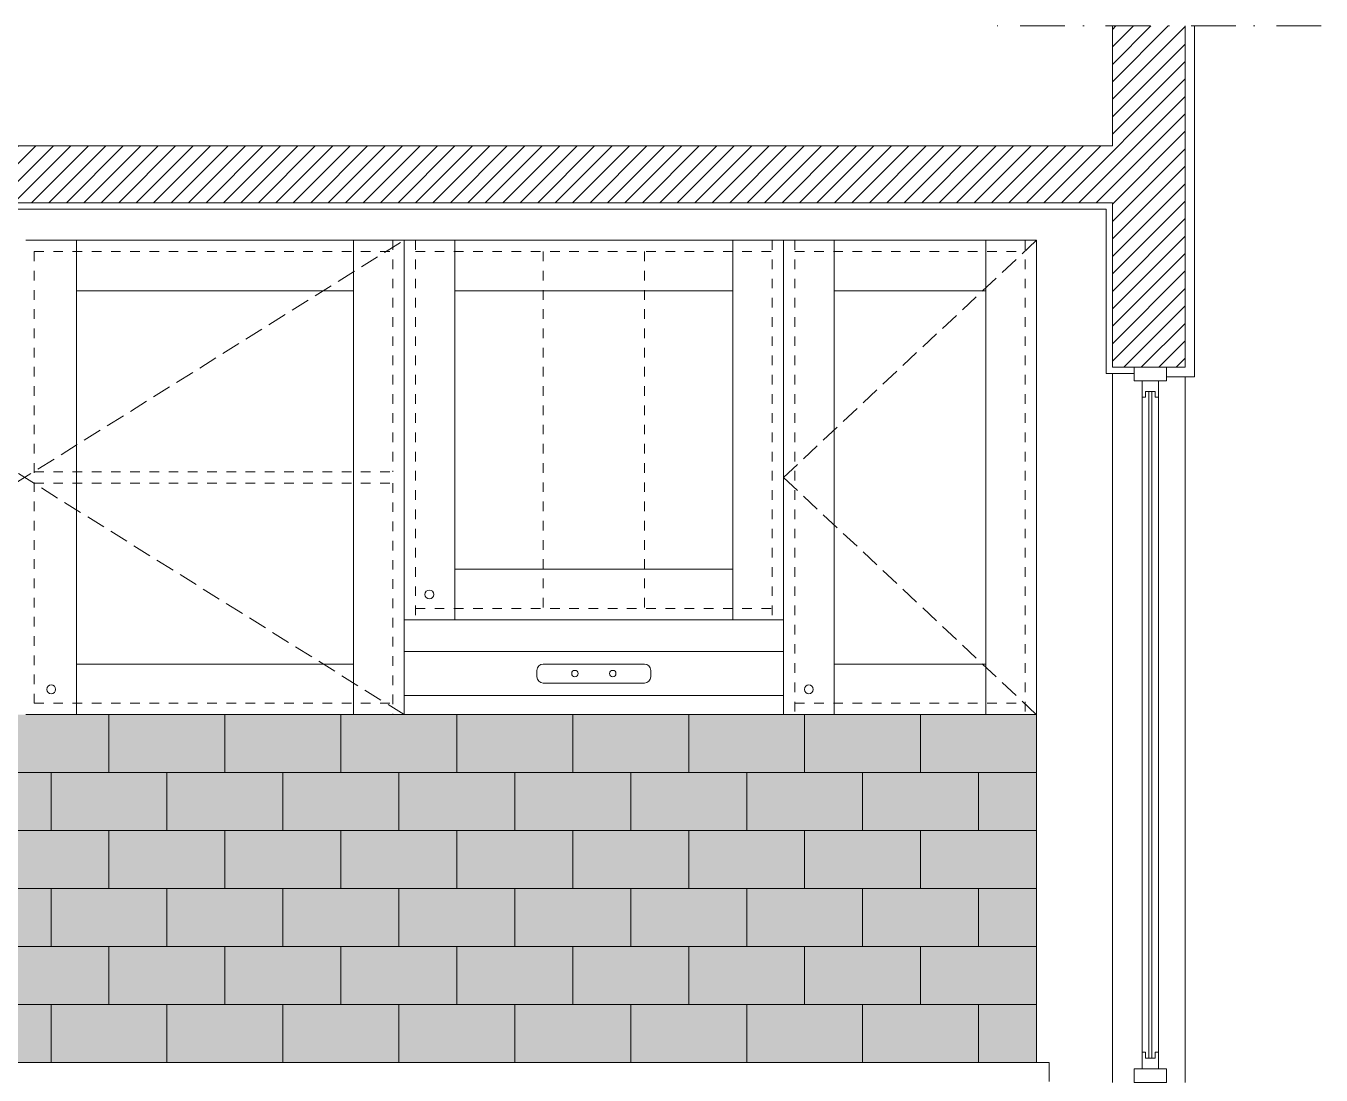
# Model space of a CAD drawing. Header units: centimetres. Extents: x -16179 to 12840, y -10704 to 3856.
# Drawn here: x 123.2 to 328, y 1366.7 to 1532.5 of the extents above; entities that cross this region are included whole.
import ezdxf

# ---------------------------------------------------------------- set-up
doc = ezdxf.new("R2010")
doc.units = ezdxf.units.CM
doc.header["$MEASUREMENT"] = 0
for name, pattern in [('Linee Nascoste', [0.0718, 0.05, -0.0218]), ('Punto e Tratto', [0.134056, 0.070556, -0.035278, 0, -0.028222]), ('Tratteggio', [0.032, 0.016, -0.016])]:
    doc.linetypes.add(name, pattern=pattern)
for name, color, linetype, lineweight in [('A-ELEV-MBE1_Num_Penna__7_Num_Penna__7_Num_Penna__7_Num_Penna__7_Num_Penna__7_Num_Penna__7_Num_Penna__7_Num_Penna__7_Num_Penna__7_Num_Penna__2', 2, 'Continuous', 18), ('A-ELEV-MBE1_Num_Penna__7_Num_Penna__7_Num_Penna__7_Num_Penna__7_Num_Penna__7_Num_Penna__7_Num_Penna__7_Num_Penna__7_Num_Penna__7_Num_Penna__7_Num_Penna__255', 255, 'Continuous', 18), ('A-FURN_Num_Penna__8_Num_Penna__8_Num_Penna__8_Num_Penna__8_Num_Penna__8_Num_Penna__8_Num_Penna__8_Num_Penna__8_Num_Penna__8_Num_Penna__6', 6, 'Continuous', 18), ('A-FURN_Num_Penna__8_Num_Penna__8_Num_Penna__8_Num_Penna__8_Num_Penna__8_Num_Penna__8_Num_Penna__8_Num_Penna__8_Num_Penna__8_Num_Penna__8', 8, 'Continuous', 18), ('A-GLAZ-FULL_Num_Penna__4_Num_Penna__4_Num_Penna__4_Num_Penna__4_Num_Penna__4_Num_Penna__4_Num_Penna__4_Num_Penna__4_Num_Penna__4_Num_Penna__4', 4, 'Continuous', 18), ('A-SECT-PATT_Num_Penna__5_Num_Penna__5_Num_Penna__5_Num_Penna__5_Num_Penna__5_Num_Penna__5_Num_Penna__5_Num_Penna__5_Num_Penna__5_Num_Penna__5_Num_Penna__5_Num_Penna__5_Num_Penna__5_Num_Penna__5', 5, 'Continuous', 18), ('A-SECT-PATT_Num_Penna__6_Num_Penna__6_Num_Penna__6', 6, 'Continuous', 18), ('A-SECT-PATT_Num_Penna__6_Num_Penna__6_Num_Penna__6_Num_Penna__6_Num_Penna__6_Num_Penna__6_Num_Penna__6_Num_Penna__6_Num_Penna__5_Num_Penna__5_Num_Penna__5_Num_Penna__5_Num_Penna__5_Num_Penna__5', 5, 'Continuous', 18), ('A-SECT-PATT_Num_Penna__6_Num_Penna__6_Num_Penna__6_Num_Penna__6_Num_Penna__6_Num_Penna__6_Num_Penna__6_Num_Penna__6_Num_Penna__6_Num_Penna__5_Num_Penna__5_Num_Penna__5_Num_Penna__5_Num_Penna__5', 5, 'Continuous', 18), ('A-SECT-PATT_Num_Penna__6_Num_Penna__6_Num_Penna__6_Num_Penna__6_Num_Penna__6_Num_Penna__6_Num_Penna__6_Num_Penna__6_Num_Penna__6_Num_Penna__6_Num_Penna__6_Num_Penna__6', 6, 'Continuous', 18), ('A-SECT-PATT_Num_Penna__6_Num_Penna__6_Num_Penna__6_Num_Penna__6_Num_Penna__6_Num_Penna__6_Num_Penna__6_Num_Penna__6_Num_Penna__6_Num_Penna__6_Num_Penna__6_Num_Penna__6_Num_Penna__6_Num_Penna__254', 254, 'Continuous', 18), ('A-SECT-PATT_Num_Penna__6_Num_Penna__6_Num_Penna__6_Num_Penna__6_Num_Penna__6_Num_Penna__6_Num_Penna__6_Num_Penna__6_Num_Penna__6_Num_Penna__6_Num_Penna__6_Num_Penna__6_Num_Penna__6_Num_Penna__6', 6, 'Continuous', 18), ('AA - montanti_Num_Penna__7_Num_Penna__7_Num_Penna__7_Num_Penna__7_Num_Penna__7_Num_Penna__7_Num_Penna__7_Num_Penna__7_Num_Penna__7_Num_Penna__7', 7, 'Continuous', 18), ('IKE120015-t1_Num_Penna__251_Num_Penna__251_Num_Penna__251_Num_Penna__251_Num_Penna__251_Num_Penna__251_Num_Penna__251_Num_Penna__251_Num_Penna__251_Num_Penna__251_Num_Penna__253', 253, 'Continuous', 18), ('IKE120015-t1_Num_Penna__251_Num_Penna__251_Num_Penna__251_Num_Penna__251_Num_Penna__251_Num_Penna__251_Num_Penna__251_Num_Penna__251_Num_Penna__251_Num_Penna__251_Num_Penna__254', 254, 'Continuous', 18), ('IKE120015-t1_Num_Penna__251_Num_Penna__251_Num_Penna__251_Num_Penna__251_Num_Penna__251_Num_Penna__251_Num_Penna__251_Num_Penna__251_Num_Penna__251_Num_Penna__251_Num_Penna__255', 255, 'Continuous', 18), ('IKE120015-t1_Num_Penna__251_Num_Penna__251_Num_Penna__251_Num_Penna__251_Num_Penna__251_Num_Penna__251_Num_Penna__251_Num_Penna__251_Num_Penna__251_Num_Penna__251_Num_Penna__4', 4, 'Continuous', 18), ('IKE120015-t1_Num_Penna__251_Num_Penna__251_Num_Penna__251_Num_Penna__251_Num_Penna__251_Num_Penna__251_Num_Penna__251_Num_Penna__251_Num_Penna__251_Num_Penna__251_Num_Penna__5', 5, 'Continuous', 18), ('PDF11_Text_Num_Penna__253', 253, 'Continuous', 18), ('PDF16_Geometry_Num_Penna__6_Num_Penna__6_Num_Penna__6_Num_Penna__6_Num_Penna__6_Num_Penna__6_Num_Penna__6_Num_Penna__6_Num_Penna__6_Num_Penna__6_Num_Penna__6_Num_Penna__6_Num_Penna__6_Num_Penna__254', 254, 'Continuous', 18), ('PDF16_Geometry_Num_Penna__6_Num_Penna__6_Num_Penna__6_Num_Penna__6_Num_Penna__6_Num_Penna__6_Num_Penna__6_Num_Penna__6_Num_Penna__6_Num_Penna__6_Num_Penna__6_Num_Penna__6_Num_Penna__6_Num_Penna__6', 6, 'Continuous', 18)]:
    doc.layers.add(name, color=color, linetype=linetype, lineweight=lineweight)

msp = doc.modelspace()

# ---------------------------------------------------------------- hatches: boundary and pattern name
at = {"layer": 'A-ELEV-MBE1_Num_Penna__7_Num_Penna__7_Num_Penna__7_Num_Penna__7_Num_Penna__7_Num_Penna__7_Num_Penna__7_Num_Penna__7_Num_Penna__7_Num_Penna__2', "linetype": 'Continuous', "lineweight": 18}
h = msp.add_hatch(dxfattribs=at)
h.set_pattern_fill('ANSI31', color=2, scale=100, style=0, pattern_type=2)
h.set_pattern_definition([(45, (-2311.6447, -28.4704), (-1.3801623, 1.3801623), [])])
h.paths.add_polyline_path([(-55.04, 1513.58), (-55.04, 1504.58), (294.96, 1504.58), (294.96, 1478.58), (306.46, 1478.58), (306.46, 1504.58), (306.46, 1513.58), (306.46, 1532.53), (294.96, 1532.53), (294.96, 1513.58)])
at = {"layer": 'A-FURN_Num_Penna__8_Num_Penna__8_Num_Penna__8_Num_Penna__8_Num_Penna__8_Num_Penna__8_Num_Penna__8_Num_Penna__8_Num_Penna__8_Num_Penna__6', "transparency": 33554687}
h = msp.add_hatch(color=256, dxfattribs=at)
h.dxf.hatch_style = 1
h.set_gradient(color1=(192, 192, 192), rotation=128, tint=1, name='CYLINDER')
h.paths.add_polyline_path([(81.29, 1423.65), (62.96, 1423.65), (62.96, 1414.48), (81.29, 1414.48)])
h.paths.add_polyline_path([(99.63, 1423.65), (81.29, 1423.65), (81.29, 1414.48), (99.63, 1414.48)])
h.paths.add_polyline_path([(90.46, 1414.48), (72.13, 1414.48), (72.13, 1405.32), (90.46, 1405.32)])
h.paths.add_polyline_path([(72.13, 1414.48), (62.96, 1414.48), (62.96, 1405.32), (72.13, 1405.32)])
h.paths.add_polyline_path([(81.29, 1405.32), (62.96, 1405.32), (62.96, 1396.15), (81.29, 1396.15)])
h.paths.add_polyline_path([(99.63, 1405.32), (81.29, 1405.32), (81.29, 1396.15), (99.63, 1396.15)])
h.paths.add_polyline_path([(108.79, 1414.48), (90.46, 1414.48), (90.46, 1405.32), (108.79, 1405.32)])
h.paths.add_polyline_path([(117.96, 1423.65), (99.63, 1423.65), (99.63, 1414.48), (117.96, 1414.48)])
h.paths.add_polyline_path([(127.13, 1414.48), (108.79, 1414.48), (108.79, 1405.32), (127.13, 1405.32)])
h.paths.add_polyline_path([(117.96, 1405.32), (99.63, 1405.32), (99.63, 1396.15), (117.96, 1396.15)])
h.paths.add_polyline_path([(136.29, 1423.65), (123.16, 1423.65), (122.76, 1423.65), (117.96, 1423.65), (117.96, 1414.48), (136.29, 1414.48)])
h.paths.add_polyline_path([(145.46, 1414.48), (127.13, 1414.48), (127.13, 1405.32), (145.46, 1405.32)])
h.paths.add_polyline_path([(136.29, 1405.32), (117.96, 1405.32), (117.96, 1396.15), (136.29, 1396.15)])
h.paths.add_polyline_path([(72.13, 1396.15), (62.96, 1396.15), (62.96, 1386.98), (72.13, 1386.98)])
h.paths.add_polyline_path([(90.46, 1396.15), (72.13, 1396.15), (72.13, 1386.98), (90.46, 1386.98)])
h.paths.add_polyline_path([(108.79, 1396.15), (90.46, 1396.15), (90.46, 1386.98), (108.79, 1386.98)])
h.paths.add_polyline_path([(127.13, 1396.15), (108.79, 1396.15), (108.79, 1386.98), (127.13, 1386.98)])
h.paths.add_polyline_path([(117.96, 1386.98), (99.63, 1386.98), (99.63, 1377.82), (117.96, 1377.82)])
h.paths.add_polyline_path([(81.29, 1386.98), (62.96, 1386.98), (62.96, 1377.82), (81.29, 1377.82)])
h.paths.add_polyline_path([(72.13, 1377.82), (62.96, 1377.82), (62.96, 1368.65), (70.46, 1368.65), (70.46, 1368.85, -0.414214), (70.76, 1369.15), (72.13, 1369.15)])
h.paths.add_polyline_path([(90.46, 1377.82), (72.13, 1377.82), (72.13, 1369.15), (90.46, 1369.15)])
h.paths.add_polyline_path([(91.96, 1383.59), (91.96, 1384.24), (91.96, 1384.32, -0.263053), (92.09, 1384.58), (93.83, 1384.58, -0.233567), (93.95, 1384.36), (93.95, 1384.24), (93.95, 1383.59, -0.09339), (95.78, 1382.11), (95.78, 1380.51), (95, 1380.51), (95, 1377.82), (99.63, 1377.82), (99.63, 1386.98), (81.29, 1386.98), (81.29, 1377.82), (90.95, 1377.82), (90.95, 1380.51), (90.17, 1380.51), (90.17, 1382.1, -0.085626)])
h.paths.add_polyline_path([(108.79, 1377.82), (95, 1377.82), (95, 1369.65), (95.44, 1369.65), (95.44, 1369.15), (108.79, 1369.15)])
h.paths.add_polyline_path([(127.13, 1377.82), (108.79, 1377.82), (108.79, 1369.15), (115.16, 1369.15, -0.414214), (115.46, 1368.85), (115.46, 1368.65), (127.13, 1368.65)])
h.paths.add_polyline_path([(136.29, 1386.98), (117.96, 1386.98), (117.96, 1377.82), (136.29, 1377.82)])
h.paths.add_polyline_path([(145.46, 1377.82), (127.13, 1377.82), (127.13, 1368.65), (145.46, 1368.65)])
h.paths.add_polyline_path([(154.63, 1386.98), (136.29, 1386.98), (136.29, 1377.82), (154.63, 1377.82)])
h.paths.add_polyline_path([(273.79, 1377.82), (255.46, 1377.82), (255.46, 1368.65), (273.79, 1368.65)])
h.paths.add_polyline_path([(282.96, 1377.82), (273.79, 1377.82), (273.79, 1368.65), (282.96, 1368.65)])
h.paths.add_polyline_path([(282.96, 1386.98), (264.63, 1386.98), (264.63, 1377.82), (282.96, 1377.82)])
h.paths.add_polyline_path([(282.96, 1396.15), (273.79, 1396.15), (273.79, 1386.98), (282.96, 1386.98)])
h.paths.add_polyline_path([(273.79, 1396.15), (255.46, 1396.15), (255.46, 1386.98), (273.79, 1386.98)])
h.paths.add_polyline_path([(282.96, 1405.32), (264.63, 1405.32), (264.63, 1396.15), (282.96, 1396.15)])
h.paths.add_polyline_path([(264.63, 1405.32), (246.29, 1405.32), (246.29, 1396.15), (264.63, 1396.15)])
h.paths.add_polyline_path([(273.79, 1414.48), (255.46, 1414.48), (255.46, 1405.32), (273.79, 1405.32)])
h.paths.add_polyline_path([(282.96, 1414.48), (273.79, 1414.48), (273.79, 1405.32), (282.96, 1405.32)])
h.paths.add_polyline_path([(282.96, 1423.65), (264.63, 1423.65), (264.63, 1414.48), (282.96, 1414.48)])
h.paths.add_polyline_path([(264.63, 1423.65), (246.29, 1423.65), (246.29, 1414.48), (264.63, 1414.48)])
h.paths.add_polyline_path([(145.46, 1396.15), (127.13, 1396.15), (127.13, 1386.98), (136.29, 1386.98), (145.46, 1386.98)])
h.paths.add_polyline_path([(163.79, 1396.15), (145.46, 1396.15), (145.46, 1386.98), (154.63, 1386.98), (163.79, 1386.98)])
h.paths.add_polyline_path([(172.96, 1386.98), (154.63, 1386.98), (154.63, 1377.82), (172.96, 1377.82)])
h.paths.add_polyline_path([(163.79, 1377.82), (145.46, 1377.82), (145.46, 1368.65), (163.79, 1368.65)])
h.paths.add_polyline_path([(182.13, 1377.82), (163.79, 1377.82), (163.79, 1368.65), (182.13, 1368.65)])
h.paths.add_polyline_path([(154.63, 1423.65), (136.29, 1423.65), (136.29, 1414.48), (145.46, 1414.48), (154.63, 1414.48)])
h.paths.add_polyline_path([(172.96, 1423.65), (154.63, 1423.65), (154.63, 1414.48), (172.96, 1414.48)])
h.paths.add_polyline_path([(163.79, 1414.48), (145.46, 1414.48), (145.46, 1405.32), (163.79, 1405.32)])
h.paths.add_polyline_path([(154.63, 1405.32), (136.29, 1405.32), (136.29, 1396.15), (154.63, 1396.15)])
h.paths.add_polyline_path([(172.96, 1405.32), (154.63, 1405.32), (154.63, 1396.15), (172.96, 1396.15)])
h.paths.add_polyline_path([(182.13, 1414.48), (163.79, 1414.48), (163.79, 1405.32), (182.13, 1405.32)])
h.paths.add_polyline_path([(191.29, 1423.65), (182.96, 1423.65), (172.96, 1423.65), (172.96, 1414.48), (191.29, 1414.48)])
h.paths.add_polyline_path([(200.46, 1414.48), (182.13, 1414.48), (182.13, 1405.32), (200.46, 1405.32)])
h.paths.add_polyline_path([(209.63, 1423.65), (191.29, 1423.65), (191.29, 1414.48), (209.63, 1414.48)])
h.paths.add_polyline_path([(218.79, 1414.48), (200.46, 1414.48), (200.46, 1405.32), (218.79, 1405.32)])
h.paths.add_polyline_path([(227.96, 1423.65), (209.63, 1423.65), (209.63, 1414.48), (227.96, 1414.48)])
h.paths.add_polyline_path([(237.13, 1414.48), (218.79, 1414.48), (218.79, 1405.32), (237.13, 1405.32)])
h.paths.add_polyline_path([(246.29, 1423.65), (242.96, 1423.65), (227.96, 1423.65), (227.96, 1414.48), (246.29, 1414.48)])
h.paths.add_polyline_path([(255.46, 1414.48), (237.13, 1414.48), (237.13, 1405.32), (255.46, 1405.32)])
h.paths.add_polyline_path([(209.63, 1405.32), (191.29, 1405.32), (191.29, 1396.15), (209.63, 1396.15)])
h.paths.add_polyline_path([(191.29, 1405.32), (172.96, 1405.32), (172.96, 1396.15), (191.29, 1396.15)])
h.paths.add_polyline_path([(182.13, 1396.15), (163.79, 1396.15), (163.79, 1386.98), (182.13, 1386.98)])
h.paths.add_polyline_path([(200.46, 1396.15), (182.13, 1396.15), (182.13, 1386.98), (200.46, 1386.98)])
h.paths.add_polyline_path([(218.79, 1396.15), (200.46, 1396.15), (200.46, 1386.98), (218.79, 1386.98)])
h.paths.add_polyline_path([(227.96, 1405.32), (209.63, 1405.32), (209.63, 1396.15), (227.96, 1396.15)])
h.paths.add_polyline_path([(246.29, 1405.32), (227.96, 1405.32), (227.96, 1396.15), (246.29, 1396.15)])
h.paths.add_polyline_path([(237.13, 1396.15), (218.79, 1396.15), (218.79, 1386.98), (237.13, 1386.98)])
h.paths.add_polyline_path([(255.46, 1396.15), (237.13, 1396.15), (237.13, 1386.98), (255.46, 1386.98)])
h.paths.add_polyline_path([(246.29, 1386.98), (227.96, 1386.98), (227.96, 1377.82), (246.29, 1377.82)])
h.paths.add_polyline_path([(264.63, 1386.98), (246.29, 1386.98), (246.29, 1377.82), (264.63, 1377.82)])
h.paths.add_polyline_path([(227.96, 1386.98), (209.63, 1386.98), (209.63, 1377.82), (227.96, 1377.82)])
h.paths.add_polyline_path([(209.63, 1386.98), (191.29, 1386.98), (191.29, 1377.82), (209.63, 1377.82)])
h.paths.add_polyline_path([(191.29, 1386.98), (172.96, 1386.98), (172.96, 1377.82), (191.29, 1377.82)])
h.paths.add_polyline_path([(200.46, 1377.82), (182.13, 1377.82), (182.13, 1368.65), (200.46, 1368.65)])
h.paths.add_polyline_path([(218.79, 1377.82), (200.46, 1377.82), (200.46, 1368.65), (218.79, 1368.65)])
h.paths.add_polyline_path([(237.13, 1377.82), (218.79, 1377.82), (218.79, 1368.65), (237.13, 1368.65)])
h.paths.add_polyline_path([(255.46, 1377.82), (237.13, 1377.82), (237.13, 1368.65), (242.96, 1368.65), (255.46, 1368.65)])

# ---------------------------------------------------------------- linework, layer by layer
at = {"layer": 'A-ELEV-MBE1_Num_Penna__7_Num_Penna__7_Num_Penna__7_Num_Penna__7_Num_Penna__7_Num_Penna__7_Num_Penna__7_Num_Penna__7_Num_Penna__7_Num_Penna__7_Num_Penna__255', "color": 255, "linetype": 'Continuous', "lineweight": 18, "flags": 128}
msp.add_lwpolyline([(294.96, 1504.58), (-55.04, 1504.58), (-55.04, 1513.58), (294.96, 1513.58)], dxfattribs=at)
at = {"layer": 'A-FURN_Num_Penna__8_Num_Penna__8_Num_Penna__8_Num_Penna__8_Num_Penna__8_Num_Penna__8_Num_Penna__8_Num_Penna__8_Num_Penna__8_Num_Penna__6', "color": 6, "linetype": 'Continuous', "lineweight": 18}
for p, q in [((307.96, 1477.08), (307.96, 1532.53)), ((-55.04, 1503.58), (292.96, 1503.58)), ((292.96, 1503.58), (293.96, 1503.58)), ((293.96, 1477.58), (293.96, 1503.58)), ((307.96, 1503.58), (307.96, 1503.58)), ((298.42, 1477.58), (293.96, 1477.58)), ((303.51, 1477.08), (307.96, 1477.08)), ((300.71, 1369.35), (300.71, 1474.75)), ((301.21, 1369.35), (301.21, 1474.75))]:
    msp.add_line(p, q, dxfattribs=at)
at = {"layer": 'A-FURN_Num_Penna__8_Num_Penna__8_Num_Penna__8_Num_Penna__8_Num_Penna__8_Num_Penna__8_Num_Penna__8_Num_Penna__8_Num_Penna__8_Num_Penna__8', "color": 8, "linetype": 'Continuous', "lineweight": 18}
msp.add_line((294.96, 1365.52), (294.96, 1477.58), dxfattribs=at)
at = {"layer": 'A-GLAZ-FULL_Num_Penna__4_Num_Penna__4_Num_Penna__4_Num_Penna__4_Num_Penna__4_Num_Penna__4_Num_Penna__4_Num_Penna__4_Num_Penna__4_Num_Penna__4', "color": 4, "linetype": 'Continuous', "lineweight": 18}
for p, q in [((299.65, 1370.28), (299.65, 1473.8)), ((302.27, 1473.82), (302.27, 1370.28))]:
    msp.add_line(p, q, dxfattribs=at)
at = {"layer": 'A-SECT-PATT_Num_Penna__5_Num_Penna__5_Num_Penna__5_Num_Penna__5_Num_Penna__5_Num_Penna__5_Num_Penna__5_Num_Penna__5_Num_Penna__5_Num_Penna__5_Num_Penna__5_Num_Penna__5_Num_Penna__5_Num_Penna__5', "color": 5, "linetype": 'Continuous', "lineweight": 18}
msp.add_circle((127.16, 1427.65), 0.7, dxfattribs=at)
at = {"layer": 'A-SECT-PATT_Num_Penna__6_Num_Penna__6_Num_Penna__6', "color": 6, "linetype": 'Continuous', "lineweight": 18}
msp.add_line((242.96, 1368.65), (62.96, 1368.65), dxfattribs=at)
at = {"layer": 'A-SECT-PATT_Num_Penna__6_Num_Penna__6_Num_Penna__6_Num_Penna__6_Num_Penna__6_Num_Penna__6_Num_Penna__6_Num_Penna__6_Num_Penna__5_Num_Penna__5_Num_Penna__5_Num_Penna__5_Num_Penna__5_Num_Penna__5', "color": 5, "linetype": 'Continuous', "lineweight": 18}
msp.add_circle((186.96, 1442.65), 0.7, dxfattribs=at)
at = {"layer": 'A-SECT-PATT_Num_Penna__6_Num_Penna__6_Num_Penna__6_Num_Penna__6_Num_Penna__6_Num_Penna__6_Num_Penna__6_Num_Penna__6_Num_Penna__6_Num_Penna__5_Num_Penna__5_Num_Penna__5_Num_Penna__5_Num_Penna__5', "color": 5, "linetype": 'Continuous', "lineweight": 18}
msp.add_circle((246.96, 1427.65), 0.7, dxfattribs=at)
at = {"layer": 'A-SECT-PATT_Num_Penna__6_Num_Penna__6_Num_Penna__6_Num_Penna__6_Num_Penna__6_Num_Penna__6_Num_Penna__6_Num_Penna__6_Num_Penna__6_Num_Penna__6_Num_Penna__6_Num_Penna__6', "color": 6, "linetype": 'Continuous', "lineweight": 18}
for p, q in [((242.96, 1368.65), (284.96, 1368.65)), ((284.96, 1368.65), (284.96, 1365.65))]:
    msp.add_line(p, q, dxfattribs=at)
at = {"layer": 'A-SECT-PATT_Num_Penna__6_Num_Penna__6_Num_Penna__6_Num_Penna__6_Num_Penna__6_Num_Penna__6_Num_Penna__6_Num_Penna__6_Num_Penna__6_Num_Penna__6_Num_Penna__6_Num_Penna__6_Num_Penna__6_Num_Penna__254', "color": 254, "linetype": 'Tratteggio', "lineweight": 18, "ltscale": 95}
for p, q in [((184.76, 1498.65), (184.76, 1438.65)), ((241.16, 1498.65), (241.16, 1438.65)), ((244.76, 1498.65), (244.76, 1423.65)), ((281.16, 1498.65), (281.16, 1423.65)), ((184.76, 1496.85), (241.16, 1496.85)), ((244.76, 1496.85), (281.16, 1496.85))]:
    msp.add_line(p, q, dxfattribs=at)
at = {"layer": 'A-SECT-PATT_Num_Penna__6_Num_Penna__6_Num_Penna__6_Num_Penna__6_Num_Penna__6_Num_Penna__6_Num_Penna__6_Num_Penna__6_Num_Penna__6_Num_Penna__6_Num_Penna__6_Num_Penna__6_Num_Penna__6_Num_Penna__6', "color": 6, "linetype": 'Continuous', "lineweight": 18}
for p, q in [((131.16, 1498.65), (131.16, 1423.65)), ((174.96, 1498.65), (174.96, 1423.65)), ((182.96, 1498.65), (242.96, 1498.65)), ((190.96, 1498.65), (190.96, 1438.65)), ((234.96, 1498.65), (234.96, 1438.65)), ((242.96, 1498.65), (282.96, 1498.65)), ((242.96, 1498.65), (242.96, 1423.65)), ((250.96, 1498.65), (250.96, 1423.65)), ((274.96, 1498.65), (274.96, 1423.65)), ((282.96, 1498.65), (282.96, 1423.65)), ((131.16, 1490.65), (174.96, 1490.65)), ((190.96, 1490.65), (234.96, 1490.65)), ((250.96, 1490.65), (274.96, 1490.65)), ((190.96, 1446.65), (234.96, 1446.65)), ((182.96, 1438.65), (242.96, 1438.65)), ((131.16, 1431.65), (174.96, 1431.65)), ((250.96, 1431.65), (274.96, 1431.65)), ((242.96, 1423.65), (282.96, 1423.65))]:
    msp.add_line(p, q, dxfattribs=at)
at = {"layer": 'AA - montanti_Num_Penna__7_Num_Penna__7_Num_Penna__7_Num_Penna__7_Num_Penna__7_Num_Penna__7_Num_Penna__7_Num_Penna__7_Num_Penna__7_Num_Penna__7', "color": 7, "linetype": 'Continuous', "lineweight": 18, "flags": 128}
for points in [[(303.5, 1478.58), (298.42, 1478.58), (298.42, 1476.42), (303.5, 1476.42)], [(298.42, 1365.52), (303.5, 1365.52), (303.5, 1367.68), (298.42, 1367.68)]]:
    msp.add_lwpolyline(points, close=True, dxfattribs=at)
for points in [[(299.65, 1476.42), (299.65, 1473.82), (300.21, 1473.82), (300.21, 1474.75), (300.71, 1474.75), (301.21, 1474.75), (301.71, 1474.75), (301.71, 1473.82)], [(302.27, 1476.42), (302.27, 1473.82), (301.71, 1473.82)], [(299.65, 1367.68), (299.65, 1370.28), (300.21, 1370.28)], [(302.27, 1367.68), (302.27, 1370.28), (301.71, 1370.28), (301.71, 1369.35), (301.21, 1369.35), (300.71, 1369.35), (300.21, 1369.35), (300.21, 1370.28)]]:
    msp.add_lwpolyline(points, dxfattribs=at)
at = {"layer": 'IKE120015-t1_Num_Penna__251_Num_Penna__251_Num_Penna__251_Num_Penna__251_Num_Penna__251_Num_Penna__251_Num_Penna__251_Num_Penna__251_Num_Penna__251_Num_Penna__251_Num_Penna__253', "color": 253, "linetype": 'Continuous', "lineweight": 18}
msp.add_line((306.46, 1477.08), (306.46, 1365.52), dxfattribs=at)
at = {"layer": 'IKE120015-t1_Num_Penna__251_Num_Penna__251_Num_Penna__251_Num_Penna__251_Num_Penna__251_Num_Penna__251_Num_Penna__251_Num_Penna__251_Num_Penna__251_Num_Penna__251_Num_Penna__254', "color": 254, "linetype": 'Linee Nascoste', "lineweight": 18, "ltscale": 60}
for p, q in [((182.96, 1423.65), (62.96, 1498.65)), ((62.96, 1423.65), (182.96, 1498.65)), ((242.96, 1461.15), (282.96, 1498.65)), ((242.96, 1461.15), (282.96, 1423.65))]:
    msp.add_line(p, q, dxfattribs=at)
at = {"layer": 'IKE120015-t1_Num_Penna__251_Num_Penna__251_Num_Penna__251_Num_Penna__251_Num_Penna__251_Num_Penna__251_Num_Penna__251_Num_Penna__251_Num_Penna__251_Num_Penna__251_Num_Penna__254', "color": 254, "linetype": 'Tratteggio', "lineweight": 18, "ltscale": 95}
for p, q in [((124.46, 1496.85), (124.46, 1425.45)), ((204.96, 1496.85), (204.96, 1440.45)), ((220.95, 1496.85), (220.96, 1440.45)), ((124.46, 1462.05), (181.16, 1462.05)), ((124.46, 1460.25), (181.16, 1460.25))]:
    msp.add_line(p, q, dxfattribs=at)
at = {"layer": 'IKE120015-t1_Num_Penna__251_Num_Penna__251_Num_Penna__251_Num_Penna__251_Num_Penna__251_Num_Penna__251_Num_Penna__251_Num_Penna__251_Num_Penna__251_Num_Penna__251_Num_Penna__255', "color": 255, "linetype": 'Continuous', "lineweight": 18}
for p, q in [((294.96, 1532.53), (294.96, 1513.58)), ((306.46, 1513.58), (306.46, 1532.53)), ((306.46, 1513.58), (306.46, 1478.58)), ((294.96, 1504.58), (294.96, 1478.58)), ((294.96, 1478.58), (306.46, 1478.58))]:
    msp.add_line(p, q, dxfattribs=at)
at = {"layer": 'IKE120015-t1_Num_Penna__251_Num_Penna__251_Num_Penna__251_Num_Penna__251_Num_Penna__251_Num_Penna__251_Num_Penna__251_Num_Penna__251_Num_Penna__251_Num_Penna__251_Num_Penna__4', "color": 5, "linetype": 'Punto e Tratto', "lineweight": 18, "ltscale": 100}
msp.add_line((327.96, 1532.53), (274.96, 1532.53), dxfattribs=at)
at = {"layer": 'IKE120015-t1_Num_Penna__251_Num_Penna__251_Num_Penna__251_Num_Penna__251_Num_Penna__251_Num_Penna__251_Num_Penna__251_Num_Penna__251_Num_Penna__251_Num_Penna__251_Num_Penna__5', "color": 5, "linetype": 'Continuous', "lineweight": 18}
for p, q in [((182.96, 1433.65), (242.96, 1433.65)), ((204.96, 1431.65), (220.96, 1431.65)), ((203.96, 1429.65), (203.96, 1430.65)), ((221.96, 1430.65), (221.96, 1429.65)), ((220.96, 1428.65), (204.96, 1428.65)), ((182.96, 1426.65), (242.96, 1426.65)), ((182.96, 1423.65), (242.96, 1423.65))]:
    msp.add_line(p, q, dxfattribs=at)
for centre in [(209.96, 1430.15), (215.96, 1430.15)]:
    msp.add_circle(centre, 0.5, dxfattribs=at)
for centre, start, end in [((204.96, 1430.65), 90, 180), ((220.96, 1430.65), 0, 90), ((204.96, 1429.65), 180, 270), ((220.96, 1429.65), 270, 0)]:
    msp.add_arc(centre, 1, start, end, dxfattribs=at)
at = {"layer": 'PDF11_Text_Num_Penna__253', "color": 253, "linetype": 'Continuous', "lineweight": 18}
for p, q in [((136.29, 1414.48), (136.29, 1423.65)), ((154.63, 1414.48), (154.63, 1423.65)), ((172.96, 1414.48), (172.96, 1423.65)), ((191.29, 1414.48), (191.29, 1423.65)), ((209.63, 1414.48), (209.63, 1423.65)), ((227.96, 1414.48), (227.96, 1423.65)), ((246.29, 1414.48), (246.29, 1423.65)), ((264.63, 1414.48), (264.63, 1423.65)), ((282.96, 1368.65), (282.96, 1423.65)), ((282.96, 1414.48), (62.96, 1414.48)), ((127.13, 1405.32), (127.13, 1414.48)), ((145.46, 1405.32), (145.46, 1414.48)), ((163.79, 1405.32), (163.79, 1414.48)), ((182.13, 1405.32), (182.13, 1414.48)), ((200.46, 1405.32), (200.46, 1414.48)), ((218.79, 1405.32), (218.79, 1414.48)), ((237.13, 1405.32), (237.13, 1414.48)), ((255.46, 1405.32), (255.46, 1414.48)), ((273.79, 1405.32), (273.79, 1414.48)), ((282.96, 1405.32), (62.96, 1405.32)), ((136.29, 1396.15), (136.29, 1405.32)), ((154.63, 1396.15), (154.63, 1405.32)), ((172.96, 1396.15), (172.96, 1405.32)), ((191.29, 1396.15), (191.29, 1405.32)), ((209.63, 1396.15), (209.63, 1405.32)), ((227.96, 1396.15), (227.96, 1405.32)), ((246.29, 1396.15), (246.29, 1405.32)), ((264.63, 1396.15), (264.63, 1405.32)), ((282.96, 1396.15), (62.96, 1396.15)), ((127.13, 1386.98), (127.13, 1396.15)), ((145.46, 1386.98), (145.46, 1396.15)), ((163.79, 1386.98), (163.79, 1396.15)), ((182.13, 1386.98), (182.13, 1396.15)), ((200.46, 1386.98), (200.46, 1396.15)), ((218.79, 1386.98), (218.79, 1396.15)), ((237.13, 1386.98), (237.13, 1396.15)), ((255.46, 1386.98), (255.46, 1396.15)), ((273.79, 1386.98), (273.79, 1396.15)), ((282.96, 1386.98), (62.96, 1386.98)), ((136.29, 1377.82), (136.29, 1386.98)), ((154.63, 1377.82), (154.63, 1386.98)), ((172.96, 1377.82), (172.96, 1386.98)), ((191.29, 1377.82), (191.29, 1386.98)), ((209.63, 1377.82), (209.63, 1386.98)), ((227.96, 1377.82), (227.96, 1386.98)), ((246.29, 1377.82), (246.29, 1386.98)), ((264.63, 1377.82), (264.63, 1386.98)), ((282.96, 1377.82), (95, 1377.82)), ((127.13, 1368.65), (127.13, 1377.82)), ((145.46, 1368.65), (145.46, 1377.82)), ((163.79, 1368.65), (163.79, 1377.82)), ((182.13, 1368.65), (182.13, 1377.82)), ((200.46, 1368.65), (200.46, 1377.82)), ((218.79, 1368.65), (218.79, 1377.82)), ((237.13, 1368.65), (237.13, 1377.82)), ((255.46, 1368.65), (255.46, 1377.82)), ((273.79, 1368.65), (273.79, 1377.82))]:
    msp.add_line(p, q, dxfattribs=at)
at = {"layer": 'PDF16_Geometry_Num_Penna__6_Num_Penna__6_Num_Penna__6_Num_Penna__6_Num_Penna__6_Num_Penna__6_Num_Penna__6_Num_Penna__6_Num_Penna__6_Num_Penna__6_Num_Penna__6_Num_Penna__6_Num_Penna__6_Num_Penna__254', "color": 254, "linetype": 'Tratteggio', "lineweight": 18, "ltscale": 95}
for p, q in [((181.16, 1498.65), (181.16, 1462.05)), ((124.46, 1496.85), (181.16, 1496.85)), ((181.16, 1460.25), (181.16, 1423.65)), ((184.76, 1440.45), (241.16, 1440.45)), ((124.46, 1425.45), (181.16, 1425.45)), ((244.76, 1425.45), (281.16, 1425.45))]:
    msp.add_line(p, q, dxfattribs=at)
at = {"layer": 'PDF16_Geometry_Num_Penna__6_Num_Penna__6_Num_Penna__6_Num_Penna__6_Num_Penna__6_Num_Penna__6_Num_Penna__6_Num_Penna__6_Num_Penna__6_Num_Penna__6_Num_Penna__6_Num_Penna__6_Num_Penna__6_Num_Penna__6', "color": 6, "linetype": 'Continuous', "lineweight": 18}
for p, q in [((123.16, 1498.65), (182.96, 1498.65)), ((182.96, 1498.65), (182.96, 1423.65)), ((123.16, 1423.65), (182.96, 1423.65))]:
    msp.add_line(p, q, dxfattribs=at)

doc.saveas('drawing.dxf')
